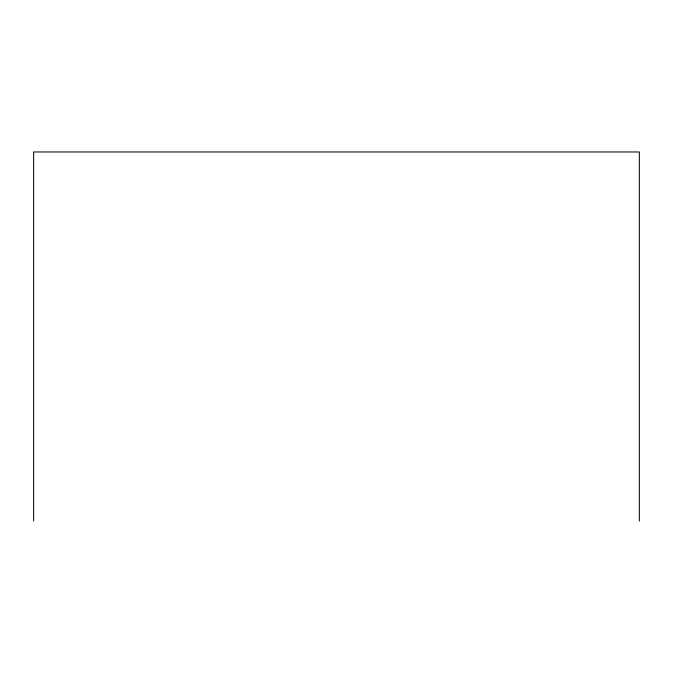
<?xml version="1.0" encoding="UTF-8"?>
<svg xmlns="http://www.w3.org/2000/svg" width="673" height="673" viewBox="0 0 673 673"><rect width="100%" height="100%" fill="white"/><g stroke="black" fill="none" stroke-linecap="round" stroke-linejoin="round"><path stroke-width="1.01" d="M639.35 521.028L639.35 151.972L33.65 151.972L33.65 521.028"/></g></svg>
